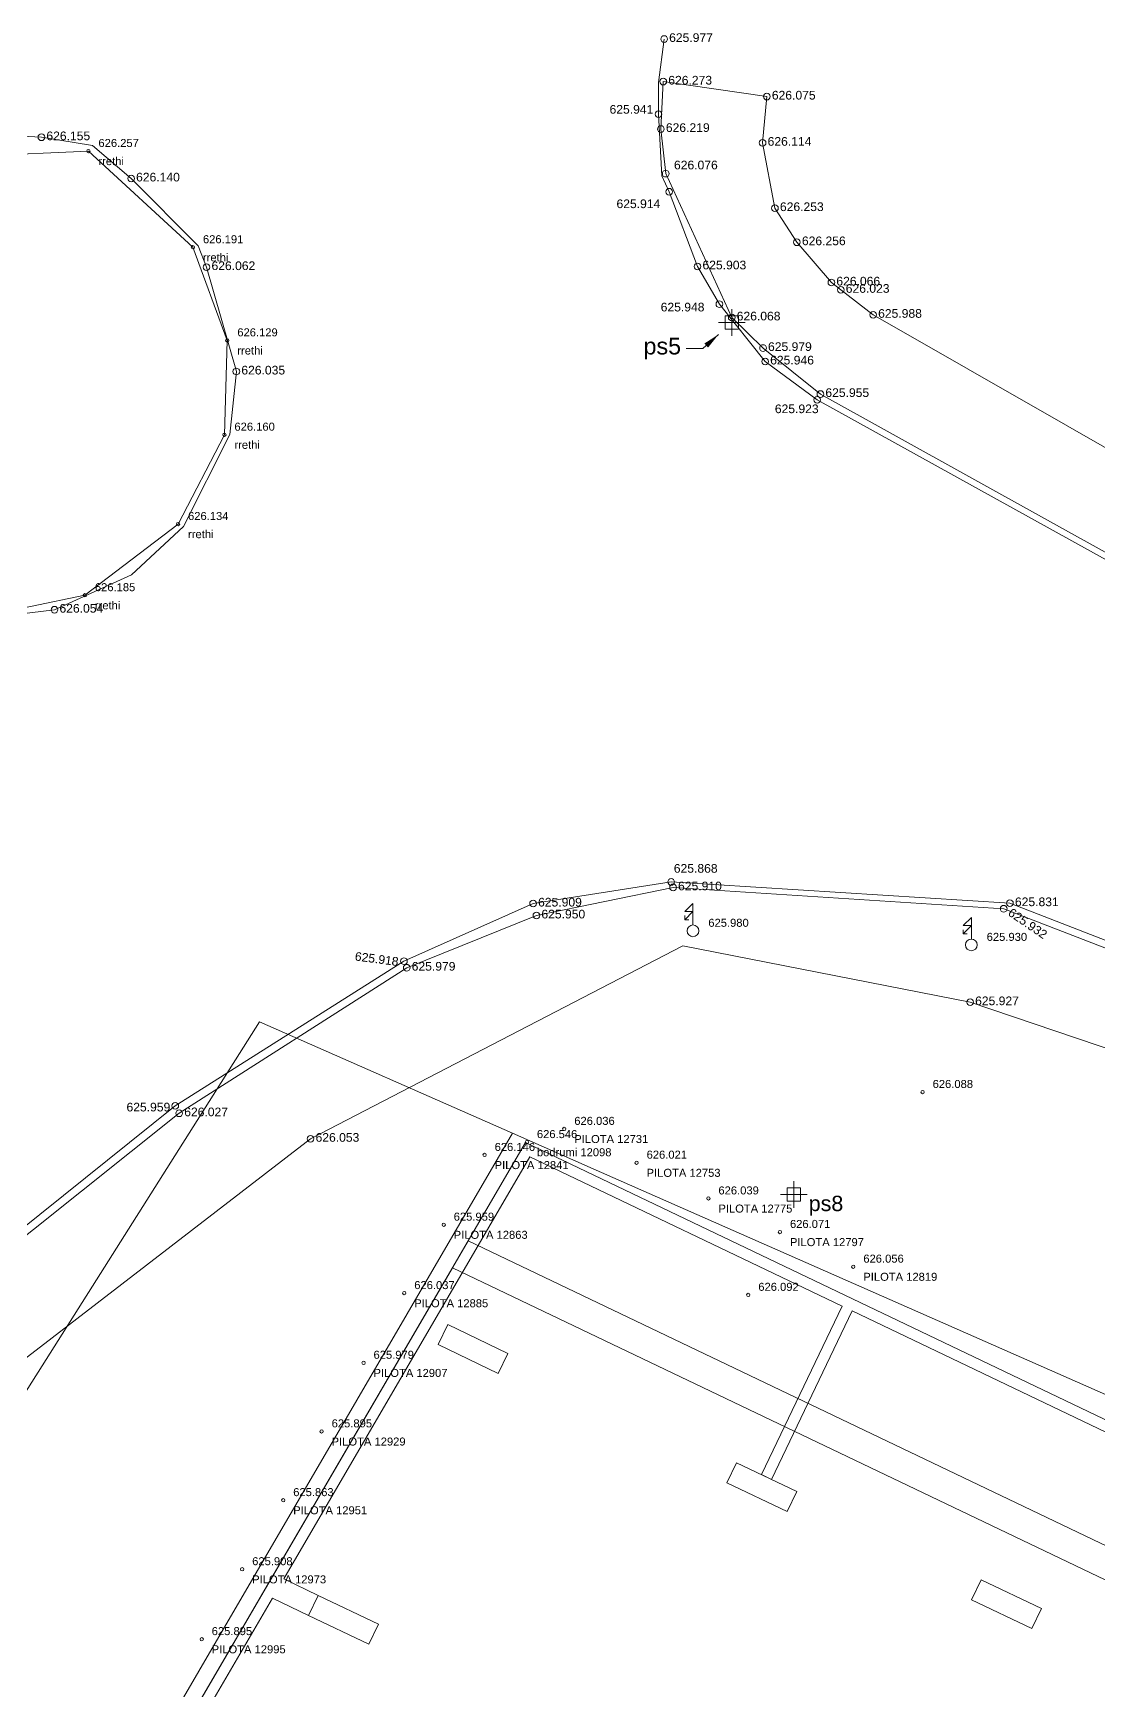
# Model space of a CAD drawing. Header units: metres. Extents: x 7511786 to 7512055, y 4693228 to 4693399.
# Drawn here: x 7511828.86 to 7511852.82, y 4693299.24 to 4693336.51 of the extents above; entities that cross this region are included whole.
import ezdxf

# ---------------------------------------------------------------- set-up
doc = ezdxf.new("R2010")
doc.units = ezdxf.units.M
doc.layers.get('0').update_dxf_attribs({"lineweight": 0})
for name, color, linetype, lineweight in [('asfalt', 252, 'Continuous', 0), ('asfalt pikat', 97, 'Continuous', 0), ('bodrumi', 5, 'Continuous', 0), ('label', 210, 'Continuous', 0), ('Matjet', 210, 'Continuous', 0), ('matjet e reja', 5, 'Continuous', 0), ('muri', 44, 'Continuous', 0), ('parcela', 7, 'Continuous', 0), ('rrjet', 7, 'Continuous', 0), ('shtyll elektrike', 1, 'Continuous', 0), ('shtyllat', 1, 'Continuous', 0), ('trapazani', 3, 'Continuous', 0), ('trotuar', 91, 'Continuous', 0), ('trotuar pikat', 155, 'Continuous', 0)]:
    doc.layers.add(name, color=color, linetype=linetype, lineweight=lineweight)
doc.styles.get("Standard").update_dxf_attribs({"font": 'arial.ttf'})
doc.dimstyles.get("Standard").update_dxf_attribs({"dimtxt": 0.18, "dimasz": 0.18, "dimexe": 0.18, "dimexo": 0.0625, "dimgap": 0.09, "dimtad": 0, "dimtih": 1, "dimtoh": 1, "dimdec": 4, "dimzin": 0, "dimdsep": 46, "dimtxsty": 'Standard', "dimcen": 0.09, "dimadec": 0, "dimazin": 0, "dimtfac": 1, "dimtdec": 4, "dimtofl": 0, "dimtmove": 0, "dimatfit": 3, "dimfxl": 1, "dimtolj": 1, "dimtzin": 0, "dimarcsym": 0})

# ---------------------------------------------------------------- blocks, each defined once
blk = doc.blocks.new('*U59', base_point=(7511835.095, 4693311.65, 626.053))
at = {"layer": 'trotuar pikat', "linetype": 'ByBlock', "lineweight": -2}
blk.add_line((7511835.095, 4693311.65, 626.053), (7511835.095, 4693311.65, 626.053), dxfattribs=at)
blk.add_circle((7511835.095, 4693311.65, 626.053), 0.075, dxfattribs=at)
at = {"layer": 'trotuar pikat', "linetype": 'ByBlock', "insert": (7511835.2075, 4693311.68, 626.053), "char_height": 0.195, "attachment_point": 4}
blk.add_mtext('{\\C256;626.053}', dxfattribs=at)
blk = doc.blocks.new('*U93', base_point=(7511844.939, 4693308.14, 626.092))
at = {"layer": 'Matjet', "linetype": 'ByBlock', "lineweight": -2}
blk.add_line((7511844.939, 4693308.14, 626.092), (7511844.939, 4693308.14, 626.092), dxfattribs=at)
blk.add_circle((7511844.939, 4693308.14, 626.092), 0.0375, dxfattribs=at)
at = {"layer": 'Matjet', "linetype": 'ByBlock', "insert": (7511845.164, 4693308.32, 626.092), "char_height": 0.18, "attachment_point": 4}
blk.add_mtext('626.092', dxfattribs=at)
blk = doc.blocks.new('*U94', base_point=(7511848.859, 4693312.702, 626.088))
at = {"layer": 'Matjet', "linetype": 'ByBlock', "lineweight": -2}
blk.add_line((7511848.859, 4693312.702, 626.088), (7511848.859, 4693312.702, 626.088), dxfattribs=at)
blk.add_circle((7511848.859, 4693312.702, 626.088), 0.0375, dxfattribs=at)
at = {"layer": 'Matjet', "linetype": 'ByBlock', "insert": (7511849.084, 4693312.882, 626.088), "char_height": 0.18, "attachment_point": 4}
blk.add_mtext('626.088', dxfattribs=at)
blk = doc.blocks.new('*U95', base_point=(7511849.927, 4693314.721, 625.927))
at = {"layer": 'trotuar pikat', "linetype": 'ByBlock', "lineweight": -2}
blk.add_line((7511849.927, 4693314.721, 625.927), (7511849.927, 4693314.721, 625.927), dxfattribs=at)
blk.add_circle((7511849.927, 4693314.721, 625.927), 0.075, dxfattribs=at)
at = {"layer": 'trotuar pikat', "linetype": 'ByBlock', "insert": (7511850.0395, 4693314.751, 625.927), "char_height": 0.195, "attachment_point": 4}
blk.add_mtext('{\\C256;625.927}', dxfattribs=at)
blk = doc.blocks.new('Pole electricity_ Shtyllë Elekrike Druri - tension i lartë')
at = {"color": 1, "linetype": 'ByBlock', "lineweight": 0, "flags": 128}
for points in [[(0, 0.5), (0, 2.35), (-0.7, 1.65), (0, 1.65), (-0.7, 0.95)], [(-0.35, 0.95), (-0.7, 0.95), (-0.7, 1.3)]]:
    blk.add_lwpolyline(points, dxfattribs=at)
at = {"color": 1, "linetype": 'ByBlock', "lineweight": 0}
blk.add_circle((0, 0), 0.5, dxfattribs=at)
blk = doc.blocks.new('Shtylle_Elekrike_Druri')
at = {"color": 1, "lineweight": 0}
blk.add_blockref('Pole electricity_ Shtyllë Elekrike Druri - tension i lartë', (0, 0), dxfattribs=at)
blk = doc.blocks.new('*U96', base_point=(7511849.955, 4693316.01, 625.93))
at = {"layer": 'shtyll elektrike', "color": 0, "linetype": 'ByBlock', "lineweight": -2, "xscale": 0.2631578938478685, "yscale": 0.2631578938478685, "zscale": 0.2631578938478685}
blk.add_blockref('Shtylle_Elekrike_Druri', (7511849.955, 4693316.01, 625.93), dxfattribs=at)
at = {"layer": 'label', "linetype": 'ByBlock', "insert": (7511850.3, 4693316.19, 625.93), "char_height": 0.18, "attachment_point": 4}
blk.add_mtext('625.930', dxfattribs=at)
blk = doc.blocks.new('*U97', base_point=(7511850.682, 4693316.825, 625.932))
at = {"layer": 'trotuar pikat', "linetype": 'ByBlock', "lineweight": -2}
blk.add_line((7511850.682, 4693316.825, 625.932), (7511850.682, 4693316.825, 625.932), dxfattribs=at)
blk.add_circle((7511850.682, 4693316.825, 625.932), 0.075, dxfattribs=at)
at = {"layer": 'trotuar pikat', "linetype": 'ByBlock', "insert": (7511850.816, 4693316.77, 625.932), "char_height": 0.195, "attachment_point": 4, "rotation": 325.6581}
blk.add_mtext('{\\C256;625.932}', dxfattribs=at)
blk = doc.blocks.new('*U98', base_point=(7511850.823, 4693316.948, 625.831))
at = {"layer": 'asfalt pikat', "linetype": 'ByBlock', "lineweight": -2}
blk.add_line((7511850.823, 4693316.948, 625.831), (7511850.823, 4693316.948, 625.831), dxfattribs=at)
blk.add_circle((7511850.823, 4693316.948, 625.831), 0.075, dxfattribs=at)
at = {"layer": 'asfalt pikat', "linetype": 'ByBlock', "insert": (7511850.9355, 4693316.978, 625.831), "char_height": 0.195, "attachment_point": 4}
blk.add_mtext('{\\C256;625.831}', dxfattribs=at)
blk = doc.blocks.new('*U138', base_point=(7511830.02, 4693323.874, 626.185))
at = {"layer": 'Matjet', "linetype": 'ByBlock', "lineweight": -2}
blk.add_line((7511830.02, 4693323.874, 626.185), (7511830.02, 4693323.874, 626.185), dxfattribs=at)
blk.add_circle((7511830.02, 4693323.874, 626.185), 0.0375, dxfattribs=at)
at = {"layer": 'Matjet', "linetype": 'ByBlock', "char_height": 0.18}
for s, insert, attachment_point in [('626.185', (7511830.245, 4693324.054, 626.185), 4), ('rrethi', (7511830.245, 4693323.737, 626.185), 1)]:
    blk.add_mtext(s, dxfattribs=dict(at, insert=insert, attachment_point=attachment_point))
blk = doc.blocks.new('*U139', base_point=(7511832.115, 4693325.475, 626.134))
at = {"layer": 'Matjet', "linetype": 'ByBlock', "lineweight": -2}
blk.add_line((7511832.115, 4693325.475, 626.134), (7511832.115, 4693325.475, 626.134), dxfattribs=at)
blk.add_circle((7511832.115, 4693325.475, 626.134), 0.0375, dxfattribs=at)
at = {"layer": 'Matjet', "linetype": 'ByBlock', "char_height": 0.18}
for s, insert, attachment_point in [('626.134', (7511832.34, 4693325.655, 626.134), 4), ('rrethi', (7511832.34, 4693325.338, 626.134), 1)]:
    blk.add_mtext(s, dxfattribs=dict(at, insert=insert, attachment_point=attachment_point))
blk = doc.blocks.new('*U140', base_point=(7511833.158, 4693327.484, 626.16))
at = {"layer": 'Matjet', "linetype": 'ByBlock', "lineweight": -2}
blk.add_line((7511833.158, 4693327.484, 626.16), (7511833.158, 4693327.484, 626.16), dxfattribs=at)
blk.add_circle((7511833.158, 4693327.484, 626.16), 0.0375, dxfattribs=at)
at = {"layer": 'Matjet', "linetype": 'ByBlock', "char_height": 0.18}
for s, insert, attachment_point in [('626.160', (7511833.383, 4693327.664, 626.16), 4), ('rrethi', (7511833.383, 4693327.347, 626.16), 1)]:
    blk.add_mtext(s, dxfattribs=dict(at, insert=insert, attachment_point=attachment_point))
blk = doc.blocks.new('*U141', base_point=(7511833.223, 4693329.605, 626.129))
at = {"layer": 'Matjet', "linetype": 'ByBlock', "lineweight": -2}
blk.add_line((7511833.223, 4693329.605, 626.129), (7511833.223, 4693329.605, 626.129), dxfattribs=at)
blk.add_circle((7511833.223, 4693329.605, 626.129), 0.0375, dxfattribs=at)
at = {"layer": 'Matjet', "linetype": 'ByBlock', "char_height": 0.18}
for s, insert, attachment_point in [('626.129', (7511833.448, 4693329.785, 626.129), 4), ('rrethi', (7511833.448, 4693329.468, 626.129), 1)]:
    blk.add_mtext(s, dxfattribs=dict(at, insert=insert, attachment_point=attachment_point))
blk = doc.blocks.new('*U142', base_point=(7511832.45, 4693331.699, 626.191))
at = {"layer": 'Matjet', "linetype": 'ByBlock', "lineweight": -2}
blk.add_line((7511832.45, 4693331.699, 626.191), (7511832.45, 4693331.699, 626.191), dxfattribs=at)
blk.add_circle((7511832.45, 4693331.699, 626.191), 0.0375, dxfattribs=at)
at = {"layer": 'Matjet', "linetype": 'ByBlock', "char_height": 0.18}
for s, insert, attachment_point in [('626.191', (7511832.675, 4693331.879, 626.191), 4), ('rrethi', (7511832.675, 4693331.562, 626.191), 1)]:
    blk.add_mtext(s, dxfattribs=dict(at, insert=insert, attachment_point=attachment_point))
blk = doc.blocks.new('*U143', base_point=(7511830.1, 4693333.864, 626.257))
at = {"layer": 'Matjet', "linetype": 'ByBlock', "lineweight": -2}
blk.add_line((7511830.1, 4693333.864, 626.257), (7511830.1, 4693333.864, 626.257), dxfattribs=at)
blk.add_circle((7511830.1, 4693333.864, 626.257), 0.0375, dxfattribs=at)
at = {"layer": 'Matjet', "linetype": 'ByBlock', "char_height": 0.18}
for s, insert, attachment_point in [('626.257', (7511830.325, 4693334.044, 626.257), 4), ('rrethi', (7511830.325, 4693333.727, 626.257), 1)]:
    blk.add_mtext(s, dxfattribs=dict(at, insert=insert, attachment_point=attachment_point))
blk = doc.blocks.new('*U149', base_point=(7511843.695, 4693316.327, 625.98))
at = {"layer": 'shtyll elektrike', "color": 0, "linetype": 'ByBlock', "lineweight": -2, "xscale": 0.2631578938478685, "yscale": 0.2631578938478685, "zscale": 0.2631578938478685}
blk.add_blockref('Shtylle_Elekrike_Druri', (7511843.695, 4693316.327, 625.98), dxfattribs=at)
at = {"layer": 'label', "linetype": 'ByBlock', "insert": (7511844.04, 4693316.507, 625.98), "char_height": 0.18, "attachment_point": 4}
blk.add_mtext('625.980', dxfattribs=at)
blk = doc.blocks.new('*U150', base_point=(7511843.247, 4693317.304, 625.91))
at = {"layer": 'trotuar pikat', "linetype": 'ByBlock', "lineweight": -2}
blk.add_line((7511843.247, 4693317.304, 625.91), (7511843.247, 4693317.304, 625.91), dxfattribs=at)
blk.add_circle((7511843.247, 4693317.304, 625.91), 0.075, dxfattribs=at)
at = {"layer": 'trotuar pikat', "linetype": 'ByBlock', "insert": (7511843.3595, 4693317.334, 625.91), "char_height": 0.195, "attachment_point": 4}
blk.add_mtext('{\\C256;625.910}', dxfattribs=at)
blk = doc.blocks.new('*U151', base_point=(7511843.205, 4693317.426, 625.868))
at = {"layer": 'asfalt pikat', "linetype": 'ByBlock', "lineweight": -2}
blk.add_line((7511843.205, 4693317.426, 625.868), (7511843.205, 4693317.426, 625.868), dxfattribs=at)
blk.add_circle((7511843.205, 4693317.426, 625.868), 0.075, dxfattribs=at)
at = {"layer": 'asfalt pikat', "linetype": 'ByBlock', "insert": (7511843.264, 4693317.73, 625.868), "char_height": 0.195, "attachment_point": 4}
blk.add_mtext('{\\C256;625.868}', dxfattribs=at)
blk = doc.blocks.new('*U152', base_point=(7511840.099, 4693316.94, 625.909))
at = {"layer": 'asfalt pikat', "linetype": 'ByBlock', "lineweight": -2}
blk.add_line((7511840.099, 4693316.94, 625.909), (7511840.099, 4693316.94, 625.909), dxfattribs=at)
blk.add_circle((7511840.099, 4693316.94, 625.909), 0.075, dxfattribs=at)
at = {"layer": 'asfalt pikat', "linetype": 'ByBlock', "insert": (7511840.2115, 4693316.97, 625.909), "char_height": 0.195, "attachment_point": 4}
blk.add_mtext('{\\C256;625.909}', dxfattribs=at)
blk = doc.blocks.new('*U153', base_point=(7511840.174, 4693316.672, 625.95))
at = {"layer": 'trotuar pikat', "linetype": 'ByBlock', "lineweight": -2}
blk.add_line((7511840.174, 4693316.672, 625.95), (7511840.174, 4693316.672, 625.95), dxfattribs=at)
blk.add_circle((7511840.174, 4693316.672, 625.95), 0.075, dxfattribs=at)
at = {"layer": 'trotuar pikat', "linetype": 'ByBlock', "insert": (7511840.2865, 4693316.702, 625.95), "char_height": 0.195, "attachment_point": 4}
blk.add_mtext('{\\C256;625.950}', dxfattribs=at)
blk = doc.blocks.new('*U154', base_point=(7511837.257, 4693315.498, 625.979))
at = {"layer": 'trotuar pikat', "linetype": 'ByBlock', "lineweight": -2}
blk.add_line((7511837.257, 4693315.498, 625.979), (7511837.257, 4693315.498, 625.979), dxfattribs=at)
blk.add_circle((7511837.257, 4693315.498, 625.979), 0.075, dxfattribs=at)
at = {"layer": 'trotuar pikat', "linetype": 'ByBlock', "insert": (7511837.3695, 4693315.528, 625.979), "char_height": 0.195, "attachment_point": 4}
blk.add_mtext('{\\C256;625.979}', dxfattribs=at)
blk = doc.blocks.new('*U155', base_point=(7511837.196, 4693315.645, 625.918))
at = {"layer": 'asfalt pikat', "linetype": 'ByBlock', "lineweight": -2}
blk.add_line((7511837.196, 4693315.645, 625.918), (7511837.196, 4693315.645, 625.918), dxfattribs=at)
blk.add_circle((7511837.196, 4693315.645, 625.918), 0.075, dxfattribs=at)
at = {"layer": 'asfalt pikat', "linetype": 'ByBlock', "insert": (7511837.072, 4693315.631, 625.918), "char_height": 0.195, "attachment_point": 6, "rotation": 352.6137}
blk.add_mtext('{\\C256;625.918}', dxfattribs=at)
blk = doc.blocks.new('*U156', base_point=(7511832.053, 4693312.392, 625.959))
at = {"layer": 'asfalt pikat', "linetype": 'ByBlock', "lineweight": -2}
blk.add_line((7511832.053, 4693312.392, 625.959), (7511832.053, 4693312.392, 625.959), dxfattribs=at)
blk.add_circle((7511832.053, 4693312.392, 625.959), 0.075, dxfattribs=at)
at = {"layer": 'asfalt pikat', "linetype": 'ByBlock', "insert": (7511831.9405, 4693312.362, 625.959), "char_height": 0.195, "attachment_point": 6}
blk.add_mtext('{\\C256;625.959}', dxfattribs=at)
blk = doc.blocks.new('*U157', base_point=(7511832.142, 4693312.223, 626.027))
at = {"layer": 'trotuar pikat', "linetype": 'ByBlock', "lineweight": -2}
blk.add_line((7511832.142, 4693312.223, 626.027), (7511832.142, 4693312.223, 626.027), dxfattribs=at)
blk.add_circle((7511832.142, 4693312.223, 626.027), 0.075, dxfattribs=at)
at = {"layer": 'trotuar pikat', "linetype": 'ByBlock', "insert": (7511832.2545, 4693312.253, 626.027), "char_height": 0.195, "attachment_point": 4}
blk.add_mtext('{\\C256;626.027}', dxfattribs=at)
blk = doc.blocks.new('*U192', base_point=(7511839.96, 4693311.575, 626.546))
at = {"layer": 'matjet e reja', "linetype": 'ByBlock', "lineweight": -2}
blk.add_line((7511839.96, 4693311.575, 626.546), (7511839.96, 4693311.575, 626.546), dxfattribs=at)
blk.add_circle((7511839.96, 4693311.575, 626.546), 0.0375, dxfattribs=at)
at = {"layer": 'matjet e reja', "linetype": 'ByBlock', "char_height": 0.18}
for s, insert, attachment_point in [('626.546', (7511840.185, 4693311.755, 626.546), 4), ('bodrumi 12098', (7511840.185, 4693311.438, 626.546), 1)]:
    blk.add_mtext(s, dxfattribs=dict(at, insert=insert, attachment_point=attachment_point))
blk = doc.blocks.new('*U194', base_point=(7511847.301, 4693308.774, 626.056))
at = {"layer": 'matjet e reja', "linetype": 'ByBlock', "lineweight": -2}
blk.add_line((7511847.301, 4693308.774, 626.056), (7511847.301, 4693308.774, 626.056), dxfattribs=at)
blk.add_circle((7511847.301, 4693308.774, 626.056), 0.0375, dxfattribs=at)
at = {"layer": 'matjet e reja', "linetype": 'ByBlock', "char_height": 0.18}
for s, insert, attachment_point in [('626.056', (7511847.526, 4693308.954, 626.056), 4), ('PILOTA 12819', (7511847.526, 4693308.637, 626.056), 1)]:
    blk.add_mtext(s, dxfattribs=dict(at, insert=insert, attachment_point=attachment_point))
blk = doc.blocks.new('*U195', base_point=(7511845.651, 4693309.554, 626.071))
at = {"layer": 'matjet e reja', "linetype": 'ByBlock', "lineweight": -2}
blk.add_line((7511845.651, 4693309.554, 626.071), (7511845.651, 4693309.554, 626.071), dxfattribs=at)
blk.add_circle((7511845.651, 4693309.554, 626.071), 0.0375, dxfattribs=at)
at = {"layer": 'matjet e reja', "linetype": 'ByBlock', "char_height": 0.18}
for s, insert, attachment_point in [('626.071', (7511845.876, 4693309.734, 626.071), 4), ('PILOTA 12797', (7511845.876, 4693309.417, 626.071), 1)]:
    blk.add_mtext(s, dxfattribs=dict(at, insert=insert, attachment_point=attachment_point))
blk = doc.blocks.new('*U196', base_point=(7511844.042, 4693310.308, 626.039))
at = {"layer": 'matjet e reja', "linetype": 'ByBlock', "lineweight": -2}
blk.add_line((7511844.042, 4693310.308, 626.039), (7511844.042, 4693310.308, 626.039), dxfattribs=at)
blk.add_circle((7511844.042, 4693310.308, 626.039), 0.0375, dxfattribs=at)
at = {"layer": 'matjet e reja', "linetype": 'ByBlock', "char_height": 0.18}
for s, insert, attachment_point in [('626.039', (7511844.267, 4693310.488, 626.039), 4), ('PILOTA 12775', (7511844.267, 4693310.171, 626.039), 1)]:
    blk.add_mtext(s, dxfattribs=dict(at, insert=insert, attachment_point=attachment_point))
blk = doc.blocks.new('*U197', base_point=(7511842.427, 4693311.112, 626.021))
at = {"layer": 'matjet e reja', "linetype": 'ByBlock', "lineweight": -2}
blk.add_line((7511842.427, 4693311.112, 626.021), (7511842.427, 4693311.112, 626.021), dxfattribs=at)
blk.add_circle((7511842.427, 4693311.112, 626.021), 0.0375, dxfattribs=at)
at = {"layer": 'matjet e reja', "linetype": 'ByBlock', "char_height": 0.18}
for s, insert, attachment_point in [('626.021', (7511842.652, 4693311.292, 626.021), 4), ('PILOTA 12753', (7511842.652, 4693310.975, 626.021), 1)]:
    blk.add_mtext(s, dxfattribs=dict(at, insert=insert, attachment_point=attachment_point))
blk = doc.blocks.new('*U198', base_point=(7511840.801, 4693311.872, 626.036))
at = {"layer": 'matjet e reja', "linetype": 'ByBlock', "lineweight": -2}
blk.add_line((7511840.801, 4693311.872, 626.036), (7511840.801, 4693311.872, 626.036), dxfattribs=at)
blk.add_circle((7511840.801, 4693311.872, 626.036), 0.0375, dxfattribs=at)
at = {"layer": 'matjet e reja', "linetype": 'ByBlock', "char_height": 0.18}
for s, insert, attachment_point in [('626.036', (7511841.026, 4693312.052, 626.036), 4), ('PILOTA 12731', (7511841.026, 4693311.735, 626.036), 1)]:
    blk.add_mtext(s, dxfattribs=dict(at, insert=insert, attachment_point=attachment_point))
blk = doc.blocks.new('*U199', base_point=(7511839.01, 4693311.286, 626.146))
at = {"layer": 'matjet e reja', "linetype": 'ByBlock', "lineweight": -2}
blk.add_line((7511839.01, 4693311.286, 626.146), (7511839.01, 4693311.286, 626.146), dxfattribs=at)
blk.add_circle((7511839.01, 4693311.286, 626.146), 0.0375, dxfattribs=at)
at = {"layer": 'matjet e reja', "linetype": 'ByBlock', "char_height": 0.18}
for s, insert, attachment_point in [('626.146', (7511839.235, 4693311.466, 626.146), 4), ('PILOTA 12841', (7511839.235, 4693311.149, 626.146), 1)]:
    blk.add_mtext(s, dxfattribs=dict(at, insert=insert, attachment_point=attachment_point))
blk = doc.blocks.new('*U200', base_point=(7511838.089, 4693309.718, 625.959))
at = {"layer": 'matjet e reja', "linetype": 'ByBlock', "lineweight": -2}
blk.add_line((7511838.089, 4693309.718, 625.959), (7511838.089, 4693309.718, 625.959), dxfattribs=at)
blk.add_circle((7511838.089, 4693309.718, 625.959), 0.0375, dxfattribs=at)
at = {"layer": 'matjet e reja', "linetype": 'ByBlock', "char_height": 0.18}
for s, insert, attachment_point in [('625.959', (7511838.314, 4693309.898, 625.959), 4), ('PILOTA 12863', (7511838.314, 4693309.581, 625.959), 1)]:
    blk.add_mtext(s, dxfattribs=dict(at, insert=insert, attachment_point=attachment_point))
blk = doc.blocks.new('*U201', base_point=(7511837.202, 4693308.179, 626.037))
at = {"layer": 'matjet e reja', "linetype": 'ByBlock', "lineweight": -2}
blk.add_line((7511837.202, 4693308.179, 626.037), (7511837.202, 4693308.179, 626.037), dxfattribs=at)
blk.add_circle((7511837.202, 4693308.179, 626.037), 0.0375, dxfattribs=at)
at = {"layer": 'matjet e reja', "linetype": 'ByBlock', "char_height": 0.18}
for s, insert, attachment_point in [('626.037', (7511837.427, 4693308.359, 626.037), 4), ('PILOTA 12885', (7511837.427, 4693308.042, 626.037), 1)]:
    blk.add_mtext(s, dxfattribs=dict(at, insert=insert, attachment_point=attachment_point))
blk = doc.blocks.new('*U202', base_point=(7511836.286, 4693306.612, 625.979))
at = {"layer": 'matjet e reja', "linetype": 'ByBlock', "lineweight": -2}
blk.add_line((7511836.286, 4693306.612, 625.979), (7511836.286, 4693306.612, 625.979), dxfattribs=at)
blk.add_circle((7511836.286, 4693306.612, 625.979), 0.0375, dxfattribs=at)
at = {"layer": 'matjet e reja', "linetype": 'ByBlock', "char_height": 0.18}
for s, insert, attachment_point in [('625.979', (7511836.511, 4693306.792, 625.979), 4), ('PILOTA 12907', (7511836.511, 4693306.475, 625.979), 1)]:
    blk.add_mtext(s, dxfattribs=dict(at, insert=insert, attachment_point=attachment_point))
blk = doc.blocks.new('*U203', base_point=(7511835.344, 4693305.069, 625.895))
at = {"layer": 'matjet e reja', "linetype": 'ByBlock', "lineweight": -2}
blk.add_line((7511835.344, 4693305.069, 625.895), (7511835.344, 4693305.069, 625.895), dxfattribs=at)
blk.add_circle((7511835.344, 4693305.069, 625.895), 0.0375, dxfattribs=at)
at = {"layer": 'matjet e reja', "linetype": 'ByBlock', "char_height": 0.18}
for s, insert, attachment_point in [('625.895', (7511835.569, 4693305.249, 625.895), 4), ('PILOTA 12929', (7511835.569, 4693304.932, 625.895), 1)]:
    blk.add_mtext(s, dxfattribs=dict(at, insert=insert, attachment_point=attachment_point))
blk = doc.blocks.new('*U204', base_point=(7511834.48, 4693303.523, 625.863))
at = {"layer": 'matjet e reja', "linetype": 'ByBlock', "lineweight": -2}
blk.add_line((7511834.48, 4693303.523, 625.863), (7511834.48, 4693303.523, 625.863), dxfattribs=at)
blk.add_circle((7511834.48, 4693303.523, 625.863), 0.0375, dxfattribs=at)
at = {"layer": 'matjet e reja', "linetype": 'ByBlock', "char_height": 0.18}
for s, insert, attachment_point in [('625.863', (7511834.705, 4693303.703, 625.863), 4), ('PILOTA 12951', (7511834.705, 4693303.386, 625.863), 1)]:
    blk.add_mtext(s, dxfattribs=dict(at, insert=insert, attachment_point=attachment_point))
blk = doc.blocks.new('*U205', base_point=(7511833.557, 4693301.969, 625.908))
at = {"layer": 'matjet e reja', "linetype": 'ByBlock', "lineweight": -2}
blk.add_line((7511833.557, 4693301.969, 625.908), (7511833.557, 4693301.969, 625.908), dxfattribs=at)
blk.add_circle((7511833.557, 4693301.969, 625.908), 0.0375, dxfattribs=at)
at = {"layer": 'matjet e reja', "linetype": 'ByBlock', "char_height": 0.18}
for s, insert, attachment_point in [('625.908', (7511833.782, 4693302.149, 625.908), 4), ('PILOTA 12973', (7511833.782, 4693301.832, 625.908), 1)]:
    blk.add_mtext(s, dxfattribs=dict(at, insert=insert, attachment_point=attachment_point))
blk = doc.blocks.new('*U206', base_point=(7511832.647, 4693300.397, 625.895))
at = {"layer": 'matjet e reja', "linetype": 'ByBlock', "lineweight": -2}
blk.add_line((7511832.647, 4693300.397, 625.895), (7511832.647, 4693300.397, 625.895), dxfattribs=at)
blk.add_circle((7511832.647, 4693300.397, 625.895), 0.0375, dxfattribs=at)
at = {"layer": 'matjet e reja', "linetype": 'ByBlock', "char_height": 0.18}
for s, insert, attachment_point in [('625.895', (7511832.872, 4693300.577, 625.895), 4), ('PILOTA 12995', (7511832.872, 4693300.26, 625.895), 1)]:
    blk.add_mtext(s, dxfattribs=dict(at, insert=insert, attachment_point=attachment_point))
blk = doc.blocks.new('*U215', base_point=(7511846.489, 4693328.269, 625.923))
at = {"layer": 'asfalt pikat', "linetype": 'ByBlock', "lineweight": -2}
blk.add_line((7511846.489, 4693328.269, 625.923), (7511846.489, 4693328.269, 625.923), dxfattribs=at)
blk.add_circle((7511846.489, 4693328.269, 625.923), 0.075, dxfattribs=at)
at = {"layer": 'asfalt pikat', "linetype": 'ByBlock', "insert": (7511845.536, 4693328.065, 625.923), "char_height": 0.195, "attachment_point": 4}
blk.add_mtext('{\\C256;625.923}', dxfattribs=at)
blk = doc.blocks.new('*U216', base_point=(7511846.56, 4693328.399, 625.955))
at = {"layer": 'trotuar pikat', "linetype": 'ByBlock', "lineweight": -2}
blk.add_line((7511846.56, 4693328.399, 625.955), (7511846.56, 4693328.399, 625.955), dxfattribs=at)
blk.add_circle((7511846.56, 4693328.399, 625.955), 0.075, dxfattribs=at)
at = {"layer": 'trotuar pikat', "linetype": 'ByBlock', "insert": (7511846.6725, 4693328.429, 625.955), "char_height": 0.195, "attachment_point": 4}
blk.add_mtext('{\\C256;625.955}', dxfattribs=at)
blk = doc.blocks.new('*U217', base_point=(7511847.746, 4693330.18, 625.988))
at = {"layer": 'trotuar pikat', "linetype": 'ByBlock', "lineweight": -2}
blk.add_line((7511847.746, 4693330.18, 625.988), (7511847.746, 4693330.18, 625.988), dxfattribs=at)
blk.add_circle((7511847.746, 4693330.18, 625.988), 0.075, dxfattribs=at)
at = {"layer": 'trotuar pikat', "linetype": 'ByBlock', "insert": (7511847.8585, 4693330.21, 625.988), "char_height": 0.195, "attachment_point": 4}
blk.add_mtext('{\\C256;625.988}', dxfattribs=at)
blk = doc.blocks.new('*U218', base_point=(7511847.018, 4693330.742, 626.023))
at = {"layer": 'trotuar pikat', "linetype": 'ByBlock', "lineweight": -2}
blk.add_line((7511847.018, 4693330.742, 626.023), (7511847.018, 4693330.742, 626.023), dxfattribs=at)
blk.add_circle((7511847.018, 4693330.742, 626.023), 0.075, dxfattribs=at)
at = {"layer": 'trotuar pikat', "linetype": 'ByBlock', "insert": (7511847.1305, 4693330.772, 626.023), "char_height": 0.195, "attachment_point": 4}
blk.add_mtext('{\\C256;626.023}', dxfattribs=at)
blk = doc.blocks.new('*U219', base_point=(7511846.807, 4693330.906, 626.066))
at = {"layer": 'trotuar pikat', "linetype": 'ByBlock', "lineweight": -2}
blk.add_line((7511846.807, 4693330.906, 626.066), (7511846.807, 4693330.906, 626.066), dxfattribs=at)
blk.add_circle((7511846.807, 4693330.906, 626.066), 0.075, dxfattribs=at)
at = {"layer": 'trotuar pikat', "linetype": 'ByBlock', "insert": (7511846.9195, 4693330.936, 626.066), "char_height": 0.195, "attachment_point": 4}
blk.add_mtext('{\\C256;626.066}', dxfattribs=at)
blk = doc.blocks.new('*U220', base_point=(7511846.032, 4693331.812, 626.256))
at = {"layer": 'trotuar pikat', "linetype": 'ByBlock', "lineweight": -2}
blk.add_line((7511846.032, 4693331.812, 626.256), (7511846.032, 4693331.812, 626.256), dxfattribs=at)
blk.add_circle((7511846.032, 4693331.812, 626.256), 0.075, dxfattribs=at)
at = {"layer": 'trotuar pikat', "linetype": 'ByBlock', "insert": (7511846.1445, 4693331.842, 626.256), "char_height": 0.195, "attachment_point": 4}
blk.add_mtext('{\\C256;626.256}', dxfattribs=at)
blk = doc.blocks.new('*U221', base_point=(7511845.538, 4693332.58, 626.253))
at = {"layer": 'trotuar pikat', "linetype": 'ByBlock', "lineweight": -2}
blk.add_line((7511845.538, 4693332.58, 626.253), (7511845.538, 4693332.58, 626.253), dxfattribs=at)
blk.add_circle((7511845.538, 4693332.58, 626.253), 0.075, dxfattribs=at)
at = {"layer": 'trotuar pikat', "linetype": 'ByBlock', "insert": (7511845.6505, 4693332.61, 626.253), "char_height": 0.195, "attachment_point": 4}
blk.add_mtext('{\\C256;626.253}', dxfattribs=at)
blk = doc.blocks.new('*U222', base_point=(7511845.261, 4693334.049, 626.114))
at = {"layer": 'trotuar pikat', "linetype": 'ByBlock', "lineweight": -2}
blk.add_line((7511845.261, 4693334.049, 626.114), (7511845.261, 4693334.049, 626.114), dxfattribs=at)
blk.add_circle((7511845.261, 4693334.049, 626.114), 0.075, dxfattribs=at)
at = {"layer": 'trotuar pikat', "linetype": 'ByBlock', "insert": (7511845.3735, 4693334.079, 626.114), "char_height": 0.195, "attachment_point": 4}
blk.add_mtext('{\\C256;626.114}', dxfattribs=at)
blk = doc.blocks.new('*U223', base_point=(7511845.356, 4693335.088, 626.075))
at = {"layer": 'trotuar pikat', "linetype": 'ByBlock', "lineweight": -2}
blk.add_line((7511845.356, 4693335.088, 626.075), (7511845.356, 4693335.088, 626.075), dxfattribs=at)
blk.add_circle((7511845.356, 4693335.088, 626.075), 0.075, dxfattribs=at)
at = {"layer": 'trotuar pikat', "linetype": 'ByBlock', "insert": (7511845.4685, 4693335.118, 626.075), "char_height": 0.195, "attachment_point": 4}
blk.add_mtext('{\\C256;626.075}', dxfattribs=at)
blk = doc.blocks.new('*U224', base_point=(7511843.027, 4693335.425, 626.273))
at = {"layer": 'trotuar pikat', "linetype": 'ByBlock', "lineweight": -2}
blk.add_line((7511843.027, 4693335.425, 626.273), (7511843.027, 4693335.425, 626.273), dxfattribs=at)
blk.add_circle((7511843.027, 4693335.425, 626.273), 0.075, dxfattribs=at)
at = {"layer": 'trotuar pikat', "linetype": 'ByBlock', "insert": (7511843.1395, 4693335.455, 626.273), "char_height": 0.195, "attachment_point": 4}
blk.add_mtext('{\\C256;626.273}', dxfattribs=at)
blk = doc.blocks.new('*U225', base_point=(7511842.973, 4693334.359, 626.219))
at = {"layer": 'trotuar pikat', "linetype": 'ByBlock', "lineweight": -2}
blk.add_line((7511842.973, 4693334.359, 626.219), (7511842.973, 4693334.359, 626.219), dxfattribs=at)
blk.add_circle((7511842.973, 4693334.359, 626.219), 0.075, dxfattribs=at)
at = {"layer": 'trotuar pikat', "linetype": 'ByBlock', "insert": (7511843.0855, 4693334.389, 626.219), "char_height": 0.195, "attachment_point": 4}
blk.add_mtext('{\\C256;626.219}', dxfattribs=at)
blk = doc.blocks.new('*U226', base_point=(7511843.081, 4693333.355, 626.076))
at = {"layer": 'trotuar pikat', "linetype": 'ByBlock', "lineweight": -2}
blk.add_line((7511843.081, 4693333.355, 626.076), (7511843.081, 4693333.355, 626.076), dxfattribs=at)
blk.add_circle((7511843.081, 4693333.355, 626.076), 0.075, dxfattribs=at)
at = {"layer": 'trotuar pikat', "linetype": 'ByBlock', "insert": (7511843.268, 4693333.548, 626.076), "char_height": 0.195, "attachment_point": 4}
blk.add_mtext('{\\C256;626.076}', dxfattribs=at)
blk = doc.blocks.new('*U227', base_point=(7511844.566, 4693330.121, 626.068))
at = {"layer": 'trotuar pikat', "linetype": 'ByBlock', "lineweight": -2}
blk.add_line((7511844.566, 4693330.121, 626.068), (7511844.566, 4693330.121, 626.068), dxfattribs=at)
blk.add_circle((7511844.566, 4693330.121, 626.068), 0.075, dxfattribs=at)
at = {"layer": 'trotuar pikat', "linetype": 'ByBlock', "insert": (7511844.6785, 4693330.151, 626.068), "char_height": 0.195, "attachment_point": 4}
blk.add_mtext('{\\C256;626.068}', dxfattribs=at)
blk = doc.blocks.new('*U228', base_point=(7511845.27, 4693329.434, 625.979))
at = {"layer": 'trotuar pikat', "linetype": 'ByBlock', "lineweight": -2}
blk.add_line((7511845.27, 4693329.434, 625.979), (7511845.27, 4693329.434, 625.979), dxfattribs=at)
blk.add_circle((7511845.27, 4693329.434, 625.979), 0.075, dxfattribs=at)
at = {"layer": 'trotuar pikat', "linetype": 'ByBlock', "insert": (7511845.3825, 4693329.464, 625.979), "char_height": 0.195, "attachment_point": 4}
blk.add_mtext('{\\C256;625.979}', dxfattribs=at)
blk = doc.blocks.new('*U229', base_point=(7511845.318, 4693329.13, 625.946))
at = {"layer": 'asfalt pikat', "linetype": 'ByBlock', "lineweight": -2}
blk.add_line((7511845.318, 4693329.13, 625.946), (7511845.318, 4693329.13, 625.946), dxfattribs=at)
blk.add_circle((7511845.318, 4693329.13, 625.946), 0.075, dxfattribs=at)
at = {"layer": 'asfalt pikat', "linetype": 'ByBlock', "insert": (7511845.4305, 4693329.16, 625.946), "char_height": 0.195, "attachment_point": 4}
blk.add_mtext('{\\C256;625.946}', dxfattribs=at)
blk = doc.blocks.new('*U230', base_point=(7511844.288, 4693330.421, 625.948))
at = {"layer": 'asfalt pikat', "linetype": 'ByBlock', "lineweight": -2}
blk.add_line((7511844.288, 4693330.421, 625.948), (7511844.288, 4693330.421, 625.948), dxfattribs=at)
blk.add_circle((7511844.288, 4693330.421, 625.948), 0.075, dxfattribs=at)
at = {"layer": 'asfalt pikat', "linetype": 'ByBlock', "insert": (7511842.969, 4693330.353, 625.948), "char_height": 0.195, "attachment_point": 4}
blk.add_mtext('{\\C256;625.948}', dxfattribs=at)
blk = doc.blocks.new('*U231', base_point=(7511843.796, 4693331.269, 625.903))
at = {"layer": 'asfalt pikat', "linetype": 'ByBlock', "lineweight": -2}
blk.add_line((7511843.796, 4693331.269, 625.903), (7511843.796, 4693331.269, 625.903), dxfattribs=at)
blk.add_circle((7511843.796, 4693331.269, 625.903), 0.075, dxfattribs=at)
at = {"layer": 'asfalt pikat', "linetype": 'ByBlock', "insert": (7511843.9085, 4693331.299, 625.903), "char_height": 0.195, "attachment_point": 4}
blk.add_mtext('{\\C256;625.903}', dxfattribs=at)
blk = doc.blocks.new('*U232', base_point=(7511843.158, 4693332.949, 625.914))
at = {"layer": 'asfalt pikat', "linetype": 'ByBlock', "lineweight": -2}
blk.add_line((7511843.158, 4693332.949, 625.914), (7511843.158, 4693332.949, 625.914), dxfattribs=at)
blk.add_circle((7511843.158, 4693332.949, 625.914), 0.075, dxfattribs=at)
at = {"layer": 'asfalt pikat', "linetype": 'ByBlock', "insert": (7511841.975, 4693332.676, 625.914), "char_height": 0.195, "attachment_point": 4}
blk.add_mtext('{\\C256;625.914}', dxfattribs=at)
blk = doc.blocks.new('*U233', base_point=(7511842.921, 4693334.692, 625.941))
at = {"layer": 'asfalt pikat', "linetype": 'ByBlock', "lineweight": -2}
blk.add_line((7511842.921, 4693334.692, 625.941), (7511842.921, 4693334.692, 625.941), dxfattribs=at)
blk.add_circle((7511842.921, 4693334.692, 625.941), 0.075, dxfattribs=at)
at = {"layer": 'asfalt pikat', "linetype": 'ByBlock', "insert": (7511841.819, 4693334.8, 625.941), "char_height": 0.195, "attachment_point": 4}
blk.add_mtext('{\\C256;625.941}', dxfattribs=at)
blk = doc.blocks.new('*U234', base_point=(7511843.046, 4693336.383, 625.977))
at = {"layer": 'asfalt pikat', "linetype": 'ByBlock', "lineweight": -2}
blk.add_line((7511843.046, 4693336.383, 625.977), (7511843.046, 4693336.383, 625.977), dxfattribs=at)
blk.add_circle((7511843.046, 4693336.383, 625.977), 0.075, dxfattribs=at)
at = {"layer": 'asfalt pikat', "linetype": 'ByBlock', "insert": (7511843.1585, 4693336.413, 625.977), "char_height": 0.195, "attachment_point": 4}
blk.add_mtext('{\\C256;625.977}', dxfattribs=at)
blk = doc.blocks.new('*U235', base_point=(7511833.426, 4693328.905, 626.035))
at = {"layer": 'asfalt pikat', "linetype": 'ByBlock', "lineweight": -2}
blk.add_line((7511833.426, 4693328.905, 626.035), (7511833.426, 4693328.905, 626.035), dxfattribs=at)
blk.add_circle((7511833.426, 4693328.905, 626.035), 0.075, dxfattribs=at)
at = {"layer": 'asfalt pikat', "linetype": 'ByBlock', "insert": (7511833.5385, 4693328.935, 626.035), "char_height": 0.195, "attachment_point": 4}
blk.add_mtext('{\\C256;626.035}', dxfattribs=at)
blk = doc.blocks.new('*U236', base_point=(7511832.755, 4693331.253, 626.062))
at = {"layer": 'asfalt pikat', "linetype": 'ByBlock', "lineweight": -2}
blk.add_line((7511832.755, 4693331.253, 626.062), (7511832.755, 4693331.253, 626.062), dxfattribs=at)
blk.add_circle((7511832.755, 4693331.253, 626.062), 0.075, dxfattribs=at)
at = {"layer": 'asfalt pikat', "linetype": 'ByBlock', "insert": (7511832.8675, 4693331.283, 626.062), "char_height": 0.195, "attachment_point": 4}
blk.add_mtext('{\\C256;626.062}', dxfattribs=at)
blk = doc.blocks.new('*U237', base_point=(7511831.059, 4693333.246, 626.14))
at = {"layer": 'asfalt pikat', "linetype": 'ByBlock', "lineweight": -2}
blk.add_line((7511831.059, 4693333.246, 626.14), (7511831.059, 4693333.246, 626.14), dxfattribs=at)
blk.add_circle((7511831.059, 4693333.246, 626.14), 0.075, dxfattribs=at)
at = {"layer": 'asfalt pikat', "linetype": 'ByBlock', "insert": (7511831.1715, 4693333.276, 626.14), "char_height": 0.195, "attachment_point": 4}
blk.add_mtext('{\\C256;626.140}', dxfattribs=at)
blk = doc.blocks.new('*U238', base_point=(7511829.042, 4693334.173, 626.155))
at = {"layer": 'asfalt pikat', "linetype": 'ByBlock', "lineweight": -2}
blk.add_line((7511829.042, 4693334.173, 626.155), (7511829.042, 4693334.173, 626.155), dxfattribs=at)
blk.add_circle((7511829.042, 4693334.173, 626.155), 0.075, dxfattribs=at)
at = {"layer": 'asfalt pikat', "linetype": 'ByBlock', "insert": (7511829.1545, 4693334.203, 626.155), "char_height": 0.195, "attachment_point": 4}
blk.add_mtext('{\\C256;626.155}', dxfattribs=at)
blk = doc.blocks.new('*U248', base_point=(7511829.336, 4693323.549, 626.054))
at = {"layer": 'asfalt pikat', "linetype": 'ByBlock', "lineweight": -2}
blk.add_line((7511829.336, 4693323.549, 626.054), (7511829.336, 4693323.549, 626.054), dxfattribs=at)
blk.add_circle((7511829.336, 4693323.549, 626.054), 0.075, dxfattribs=at)
at = {"layer": 'asfalt pikat', "linetype": 'ByBlock', "insert": (7511829.4485, 4693323.579, 626.054), "char_height": 0.195, "attachment_point": 4}
blk.add_mtext('{\\C256;626.054}', dxfattribs=at)
blk = doc.blocks.new('*U286', base_point=(7511845.961, 4693310.399, 625.641))
at = {"layer": 'rrjet', "color": 93, "linetype": 'ByBlock', "lineweight": -2}
for p, q in [((7511845.961, 4693310.099, 625.641), (7511845.961, 4693310.699, 625.641)), ((7511845.661, 4693310.399, 625.641), (7511846.261, 4693310.399, 625.641))]:
    blk.add_line(p, q, dxfattribs=at)
at = {"layer": 'rrjet', "color": 93, "linetype": 'ByBlock', "lineweight": -2, "elevation": 625.641}
blk.add_lwpolyline([(7511845.811, 4693310.249), (7511845.811, 4693310.549), (7511846.111, 4693310.549), (7511846.111, 4693310.249)], close=True, dxfattribs=at)
at = {"layer": 'rrjet', "linetype": 'ByBlock', "insert": (7511846.298, 4693310.369, 625.641), "char_height": 0.345, "attachment_point": 1}
blk.add_mtext('{\\C137;ps8}', dxfattribs=at)
blk = doc.blocks.new('*U283', base_point=(7511844.572, 4693330.008, 625.922))
at = {"layer": 'rrjet', "color": 93, "linetype": 'ByBlock', "lineweight": -2}
for p, q in [((7511844.572, 4693329.708, 625.922), (7511844.572, 4693330.308, 625.922)), ((7511844.272, 4693330.008, 625.922), (7511844.872, 4693330.008, 625.922))]:
    blk.add_line(p, q, dxfattribs=at)
at = {"layer": 'rrjet', "color": 93, "linetype": 'ByBlock', "lineweight": -2, "elevation": 625.922}
blk.add_lwpolyline([(7511844.422, 4693329.858), (7511844.422, 4693330.158), (7511844.722, 4693330.158), (7511844.722, 4693329.858)], close=True, dxfattribs=at)
at = {"layer": 'rrjet', "linetype": 'ByBlock', "insert": (7511843.427, 4693329.42, 625.922), "char_height": 0.375, "attachment_point": 6}
blk.add_mtext('{\\C137;ps5}', dxfattribs=at)
at = {"layer": 'rrjet', "linetype": 'ByBlock'}
blk.add_leader([(7511844.272, 4693329.74, 625.922), (7511843.915, 4693329.42, 625.922), (7511843.54, 4693329.42, 625.922)], dimstyle='Standard', override={"dimscale": 1, "dimasz": 0.375, "dimclrd": 256, "dimlwd": -1}, dxfattribs=at)

msp = doc.modelspace()

# ---------------------------------------------------------------- linework, layer by layer
at = {"layer": 'asfalt'}
for points in [[(7511884.37, 4693300.836, 625.786), (7511884.638, 4693301.124, 625.75), (7511889.371, 4693306.123, 625.868), (7511861.503, 4693319.953, 625.938), (7511846.489, 4693328.269, 625.923), (7511845.318, 4693329.13, 625.946), (7511844.288, 4693330.421, 625.948), (7511843.796, 4693331.269, 625.903), (7511843.158, 4693332.949, 625.914), (7511842.992, 4693333.308, 0), (7511842.921, 4693334.692, 625.941), (7511842.921, 4693335.407, 625.941), (7511843.046, 4693336.383, 625.977)], [(7511827.663, 4693323.346, 626.071), (7511829.336, 4693323.549, 626.054), (7511831.067, 4693324.334, 286.034), (7511832.237, 4693325.422, 0), (7511833.281, 4693327.491, 0), (7511833.426, 4693328.905, 626.035), (7511832.755, 4693331.253, 626.062), (7511832.569, 4693331.732, 0), (7511831.059, 4693333.246, 626.14), (7511830.195, 4693333.985, 0), (7511829.042, 4693334.173, 626.155), (7511826.93, 4693334.279, 626.125), (7511825.317, 4693333.815, 0), (7511824.421, 4693333.184, 626.103), (7511823.103, 4693331.509, 626.088), (7511822.303, 4693329.42, 626.083), (7511822.425, 4693327.701, 626.086), (7511822.657, 4693326.885, 0), (7511822.96, 4693326.31, 626.083), (7511823.826, 4693325.089, 626.09), (7511825.036, 4693324.053, 0), (7511825.556, 4693323.837, 626.077), (7511827.484, 4693323.31, 0), (7511827.663, 4693323.346, 626.071)], [(7511808.787, 4693277.289, 625.845), (7511817.691, 4693293.371, 625.932), (7511820.303, 4693300.202, 625.91), (7511821.74, 4693303.288, 625.887), (7511826.488, 4693307.928, 625.919), (7511832.053, 4693312.392, 625.959), (7511837.196, 4693315.645, 625.918), (7511840.099, 4693316.94, 625.909), (7511843.205, 4693317.426, 625.868), (7511850.823, 4693316.948, 625.831), (7511857.907, 4693314.196, 625.819), (7511874.672, 4693305.54, 625.817), (7511884.37, 4693300.836, 625.786)]]:
    msp.add_polyline3d(points, dxfattribs=at)
at = {"layer": 'bodrumi'}
msp.add_lwpolyline([(7511855.345, 4693246.71), (7511877.719, 4693293.499), (7511839.929, 4693311.57), (7511815.983, 4693270.516)], close=True, dxfattribs=at)
at = {"layer": 'muri', "lineweight": 5}
msp.add_lwpolyline([(7511831.459, 4693296.553), (7511834.24, 4693301.32), (7511835.051, 4693300.932), (7511835.267, 4693301.383), (7511834.493, 4693301.753), (7511840.029, 4693311.245), (7511847.051, 4693307.887), (7511845.238, 4693304.097), (7511845.464, 4693303.989), (7511847.276, 4693307.779), (7511859.027, 4693302.16)], dxfattribs=at)
at = {"layer": 'parcela', "flags": 128}
for points in [[(7511839.64, 4693311.774), (7511814.966, 4693269.473), (7511808.304, 4693273.712), (7511819.588, 4693291.563), (7511833.949, 4693314.281), (7511839.64, 4693311.774)], [(7511814.966, 4693269.473), (7511839.64, 4693311.774), (7511841.452, 4693310.975), (7511873.052, 4693297.055), (7511878.341, 4693294.453), (7511872.939, 4693283.093), (7511869.394, 4693275.64), (7511867.394, 4693271.28), (7511855.089, 4693245.348), (7511843.413, 4693251.372), (7511814.966, 4693269.473)]]:
    msp.add_lwpolyline(points, dxfattribs=at)
at = {"layer": 'shtyllat', "lineweight": 5}
msp.add_lwpolyline([(7511877.719, 4693293.499), (7511839.929, 4693311.57), (7511815.983, 4693270.516), (7511855.345, 4693246.71)], close=True, dxfattribs=at)
at = {"layer": 'shtyllat'}
for points in [[(7511838.179, 4693307.472), (7511837.963, 4693307.021), (7511839.316, 4693306.374), (7511839.532, 4693306.825)], [(7511844.674, 4693304.366), (7511844.459, 4693303.915), (7511845.812, 4693303.268), (7511846.028, 4693303.719)], [(7511850.178, 4693301.735), (7511849.962, 4693301.284), (7511851.315, 4693300.637), (7511851.531, 4693301.088)], [(7511835.267, 4693301.383), (7511835.051, 4693300.932), (7511836.404, 4693300.285), (7511836.62, 4693300.736)]]:
    msp.add_lwpolyline(points, close=True, dxfattribs=at)
at = {"layer": 'trapazani', "lineweight": 5, "ltscale": 2}
for points in [[(7511836.368, 4693279.463), (7511828.884, 4693263.811), (7511852.159, 4693252.68), (7511862.707, 4693274.738), (7511851.565, 4693280.066), (7511860.56, 4693298.876), (7511838.639, 4693309.358), (7511826.279, 4693288.167), (7511834.27, 4693284.346)], [(7511837, 4693279.161), (7511829.817, 4693264.14), (7511851.83, 4693253.614), (7511861.774, 4693274.409), (7511850.632, 4693279.736), (7511859.627, 4693298.546), (7511838.286, 4693308.752), (7511826.633, 4693288.774), (7511834.572, 4693284.978)]]:
    msp.add_lwpolyline(points, dxfattribs=at)
at = {"layer": 'trotuar'}
for points in [[(7511889.369, 4693306.162, 626.016), (7511890.248, 4693307.807, 626.033), (7511862.806, 4693321.57, 626.108), (7511847.746, 4693330.18, 625.988), (7511847.018, 4693330.742, 626.023), (7511846.807, 4693330.906, 626.066), (7511846.032, 4693331.812, 626.256), (7511845.538, 4693332.58, 626.253), (7511845.261, 4693334.049, 626.114), (7511845.356, 4693335.088, 626.075), (7511843.027, 4693335.425, 626.273), (7511842.973, 4693334.359, 626.219), (7511843.081, 4693333.355, 626.076), (7511844.566, 4693330.121, 626.068), (7511845.27, 4693329.434, 625.979), (7511846.56, 4693328.399, 625.955), (7511861.543, 4693320.082, 626.092), (7511889.369, 4693306.162, 626.016)], [(7511832.115, 4693325.475, 626.134), (7511830.02, 4693323.874, 626.185), (7511827.566, 4693323.367, 626.183), (7511825.113, 4693324.124, 626.215), (7511822.728, 4693326.912, 626.207), (7511823.1, 4693331.454, 626.187), (7511825.339, 4693333.649, 626.201), (7511830.1, 4693333.864, 626.257), (7511832.45, 4693331.699, 626.191), (7511833.223, 4693329.605, 626.129), (7511833.158, 4693327.484, 626.16), (7511832.115, 4693325.475, 626.134)], [(7511857.88, 4693314.038, 625.877), (7511850.682, 4693316.825, 625.932), (7511843.247, 4693317.304, 625.91), (7511840.174, 4693316.672, 625.95), (7511837.257, 4693315.498, 625.979), (7511832.142, 4693312.223, 626.027), (7511826.662, 4693307.855, 625.925), (7511821.878, 4693303.204, 625.949), (7511820.545, 4693300.225, 625.932), (7511817.77, 4693293.093, 625.997), (7511808.875, 4693277.151, 625.902), (7511808.389, 4693276.154, 625.865), (7511808.44, 4693275.077, 625.859), (7511808.479, 4693274.825, 625.861), (7511809.331, 4693273.711, 625.869)], [(7511809.331, 4693273.711, 625.869), (7511819.577, 4693291.923, 625.996), (7511822.12, 4693297.565, 625.984), (7511822.441, 4693299.413, 626.004), (7511822.782, 4693300.12, 625.994), (7511823.183, 4693301.002, 626.005), (7511823.984, 4693302.324, 625.986), (7511824.938, 4693303.536, 625.981), (7511827.158, 4693305.539, 626.014), (7511835.095, 4693311.65, 626.053), (7511843.465, 4693315.991, 0), (7511849.927, 4693314.721, 625.927), (7511857.121, 4693312.288, 625.912)]]:
    msp.add_polyline3d(points, dxfattribs=at)

# ---------------------------------------------------------------- block references
at = {"layer": 'asfalt pikat'}
for name, p in [('*U234', (7511843.046, 4693336.383, 625.977)), ('*U233', (7511842.921, 4693334.692, 625.941)), ('*U238', (7511829.042, 4693334.173, 626.155)), ('*U237', (7511831.059, 4693333.246, 626.14)), ('*U232', (7511843.158, 4693332.949, 625.914)), ('*U236', (7511832.755, 4693331.253, 626.062)), ('*U231', (7511843.796, 4693331.269, 625.903)), ('*U230', (7511844.288, 4693330.421, 625.948)), ('*U229', (7511845.318, 4693329.13, 625.946)), ('*U235', (7511833.426, 4693328.905, 626.035)), ('*U215', (7511846.489, 4693328.269, 625.923)), ('*U248', (7511829.336, 4693323.549, 626.054)), ('*U151', (7511843.205, 4693317.426, 625.868)), ('*U152', (7511840.099, 4693316.94, 625.909)), ('*U98', (7511850.823, 4693316.948, 625.831)), ('*U155', (7511837.196, 4693315.645, 625.918)), ('*U156', (7511832.053, 4693312.392, 625.959))]:
    msp.add_blockref(name, p, dxfattribs=at)
at = {"layer": 'Matjet'}
for name, p in [('*U143', (7511830.1, 4693333.864, 626.257)), ('*U142', (7511832.45, 4693331.699, 626.191)), ('*U141', (7511833.223, 4693329.605, 626.129)), ('*U140', (7511833.158, 4693327.484, 626.16)), ('*U139', (7511832.115, 4693325.475, 626.134)), ('*U138', (7511830.02, 4693323.874, 626.185)), ('*U94', (7511848.859, 4693312.702, 626.088)), ('*U93', (7511844.939, 4693308.14, 626.092))]:
    msp.add_blockref(name, p, dxfattribs=at)
at = {"layer": 'matjet e reja'}
for name, p in [('*U198', (7511840.801, 4693311.872, 626.036)), ('*U192', (7511839.96, 4693311.575, 626.546)), ('*U199', (7511839.01, 4693311.286, 626.146)), ('*U197', (7511842.427, 4693311.112, 626.021)), ('*U196', (7511844.042, 4693310.308, 626.039)), ('*U200', (7511838.089, 4693309.718, 625.959)), ('*U195', (7511845.651, 4693309.554, 626.071)), ('*U194', (7511847.301, 4693308.774, 626.056)), ('*U201', (7511837.202, 4693308.179, 626.037)), ('*U202', (7511836.286, 4693306.612, 625.979)), ('*U203', (7511835.344, 4693305.069, 625.895)), ('*U204', (7511834.48, 4693303.523, 625.863)), ('*U205', (7511833.557, 4693301.969, 625.908)), ('*U206', (7511832.647, 4693300.397, 625.895))]:
    msp.add_blockref(name, p, dxfattribs=at)
at = {"layer": 'rrjet'}
for name, p in [('*U283', (7511844.572, 4693330.008, 625.922)), ('*U286', (7511845.961, 4693310.399, 625.641))]:
    msp.add_blockref(name, p, dxfattribs=at)
at = {"layer": 'shtyll elektrike'}
for name, p in [('*U149', (7511843.695, 4693316.327, 625.98)), ('*U96', (7511849.955, 4693316.01, 625.93))]:
    msp.add_blockref(name, p, dxfattribs=at)
at = {"layer": 'trotuar pikat'}
for name, p in [('*U224', (7511843.027, 4693335.425, 626.273)), ('*U223', (7511845.356, 4693335.088, 626.075)), ('*U225', (7511842.973, 4693334.359, 626.219)), ('*U222', (7511845.261, 4693334.049, 626.114)), ('*U226', (7511843.081, 4693333.355, 626.076)), ('*U221', (7511845.538, 4693332.58, 626.253)), ('*U220', (7511846.032, 4693331.812, 626.256)), ('*U219', (7511846.807, 4693330.906, 626.066)), ('*U218', (7511847.018, 4693330.742, 626.023)), ('*U227', (7511844.566, 4693330.121, 626.068)), ('*U217', (7511847.746, 4693330.18, 625.988)), ('*U228', (7511845.27, 4693329.434, 625.979)), ('*U216', (7511846.56, 4693328.399, 625.955)), ('*U150', (7511843.247, 4693317.304, 625.91)), ('*U97', (7511850.682, 4693316.825, 625.932)), ('*U153', (7511840.174, 4693316.672, 625.95)), ('*U154', (7511837.257, 4693315.498, 625.979)), ('*U95', (7511849.927, 4693314.721, 625.927)), ('*U157', (7511832.142, 4693312.223, 626.027)), ('*U59', (7511835.095, 4693311.65, 626.053))]:
    msp.add_blockref(name, p, dxfattribs=at)

doc.saveas('drawing.dxf')
